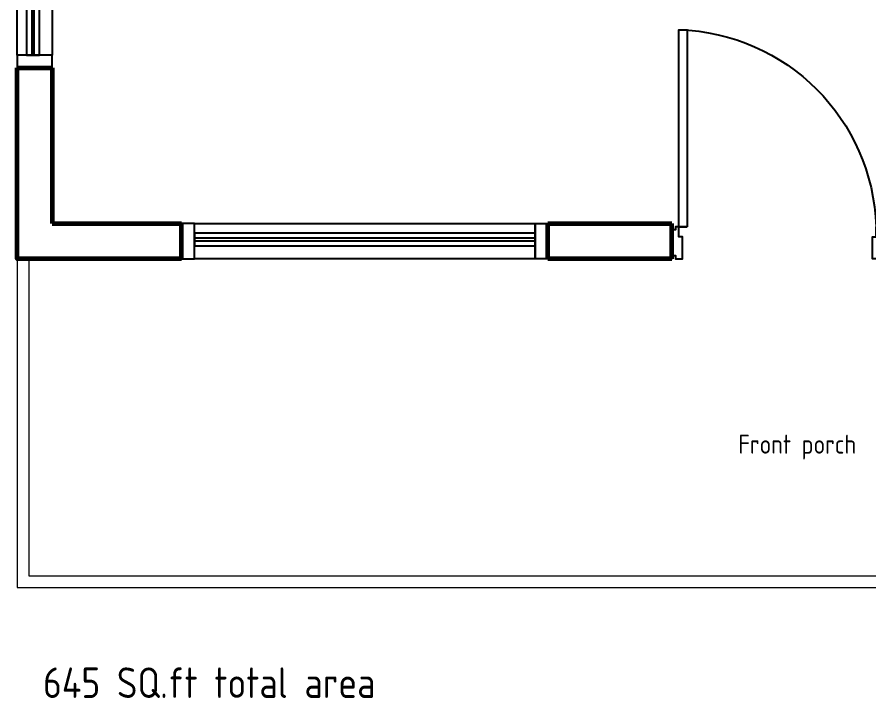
# Model space of a CAD drawing. Header units: inches. Extents: x 16.2 to 49.2, y 7.1 to 20.7.
# Drawn here: x 16.207 to 19.836, y 8.203 to 11.103 of the extents above; entities that cross this region are included whole.
import ezdxf

# ---------------------------------------------------------------- set-up
doc = ezdxf.new("R2010")
doc.units = ezdxf.units.IN
doc.header["$MEASUREMENT"] = 0
doc.layers.add('0inne_gulv', color=252, linetype='Continuous', lineweight=13)
doc.layers.add('A-WALL', color=2, linetype='Continuous', lineweight=35)
doc.layers.add('PDF_Text', color=7, linetype='Continuous')
doc.styles.add('PDF Arial Italic', font='ariali.ttf')

# ---------------------------------------------------------------- blocks, each defined once
blk = doc.blocks.new('*U6')
blk.add_lwpolyline([(33.6, 1124.4, -0.396717), (966.4, 192)], format="xyb")
for points in [[(72, 192), (33.6, 192), (33.6, 1124.4), (72, 1124.4)], [(33.6, 192), (16.8, 192), (16.8, 192), (16.8, 192), (16.8, 192), (16.8, 177), (0, 177), (0, 190.9), (0, 40.9), (0, 55.9), (16.8, 55.9), (16.8, 40.9), (33.6, 40.9), (33.6, 40.9), (50, 40.9), (50, 144), (33.6, 144)], [(1000, 177), (1000, 192), (1000, 192), (1000, 40.9), (1000, 55.9), (983.2, 55.9), (983.2, 40.9), (966.4, 40.9), (966.4, 40.9), (950, 40.9), (950, 144), (966.4, 144), (966.4, 192), (983.2, 192), (983.2, 177)]]:
    blk.add_lwpolyline(points, close=True)
blk.add_lwpolyline([(33.6, 192), (72, 192)])
blk = doc.blocks.new('*U17')
for points in [[(0, 0), (50, 0), (50, 137.4), (0, 137.4), (0, 0)], [(1430, 0), (1380, 0), (1380, 137.4), (1430, 137.4), (1430, 0)]]:
    blk.add_lwpolyline(points)
for points in [[(50, 137.4), (1380, 137.4), (1380, 0), (50, 0)], [(50, 100), (50, 50), (1380, 50), (1380, 100)], [(50, 80), (50, 70), (1380, 70), (1380, 80)]]:
    blk.add_lwpolyline(points, close=True)
blk = doc.blocks.new('*U22')
for points in [[(0, 0), (50, 0), (50, 137.4), (0, 137.4), (0, 0)], [(1832, 0), (1782, 0), (1782, 137.4), (1832, 137.4), (1832, 0)]]:
    blk.add_lwpolyline(points)
for points in [[(50, 137.4), (1782, 137.4), (1782, 0), (50, 0)], [(50, 100), (50, 50), (1782, 50), (1782, 100)], [(50, 80), (50, 70), (1782, 70), (1782, 80)]]:
    blk.add_lwpolyline(points, close=True)

msp = doc.modelspace()

# ---------------------------------------------------------------- linework, layer by layer
at = {"layer": '0inne_gulv'}
for p, q in [((16.2069, 10.0734), (16.2069, 8.6734)), ((16.2569, 10.0734), (16.2569, 8.7234)), ((16.2569, 8.7234), (23.4607, 8.7234)), ((16.2069, 8.6734), (23.5107, 8.6734))]:
    msp.add_line(p, q, dxfattribs=at)
at = {"layer": 'A-WALL', "lineweight": 60}
for p, q in [((16.2069, 10.8858), (16.3569, 10.8858)), ((16.9077, 10.0734), (16.9077, 10.2234)), ((18.4688, 10.0734), (18.4688, 10.2234)), ((18.9963, 10.0734), (18.9963, 10.2234))]:
    msp.add_line(p, q, dxfattribs=at)
for points in [[(16.3569, 10.0734), (16.2069, 10.0734), (16.2069, 10.8858)], [(16.3569, 10.8858), (16.3569, 10.2234)], [(16.3569, 10.2234), (16.9077, 10.2234)], [(18.4688, 10.2234), (18.9963, 10.2234)], [(16.9077, 10.0734), (16.3569, 10.0734)], [(18.9968, 10.0734), (18.4688, 10.0734)]]:
    msp.add_lwpolyline(points, dxfattribs=at)

# ---------------------------------------------------------------- block references
at = {"xscale": 0.001091676685585367, "yscale": 0.001091676685585367, "zscale": 0.001091676685585367, "rotation": 90}
msp.add_blockref('*U22', (16.3569, 10.8858), dxfattribs=at)
for name, p, xscale, yscale, zscale in [('*U6', (18.9968, 10.0366), 0.0009000000000045201, 0.0009000000000045201, 0.0009000000000045201), ('*U17', (16.9077, 10.0734), 0.001091676685585367, 0.001091676685585367, 0.001091676685585367)]:
    msp.add_blockref(name, p, dxfattribs=dict(xscale=xscale, yscale=yscale, zscale=zscale))

# ---------------------------------------------------------------- texts
at = {"layer": 'PDF_Text', "attachment_point": 7, "style": 'PDF Arial Italic'}
for s, insert, char_height in [('{\\Farchitxt|c0;Front porch}', (19.2798, 9.2188), 0.080879), ('{\\Farchitxt|c0;645 SQ.ft total area}', (16.3177, 8.203), 0.129944)]:
    msp.add_mtext(s, dxfattribs=dict(at, insert=insert, char_height=char_height))

doc.saveas('drawing.dxf')
